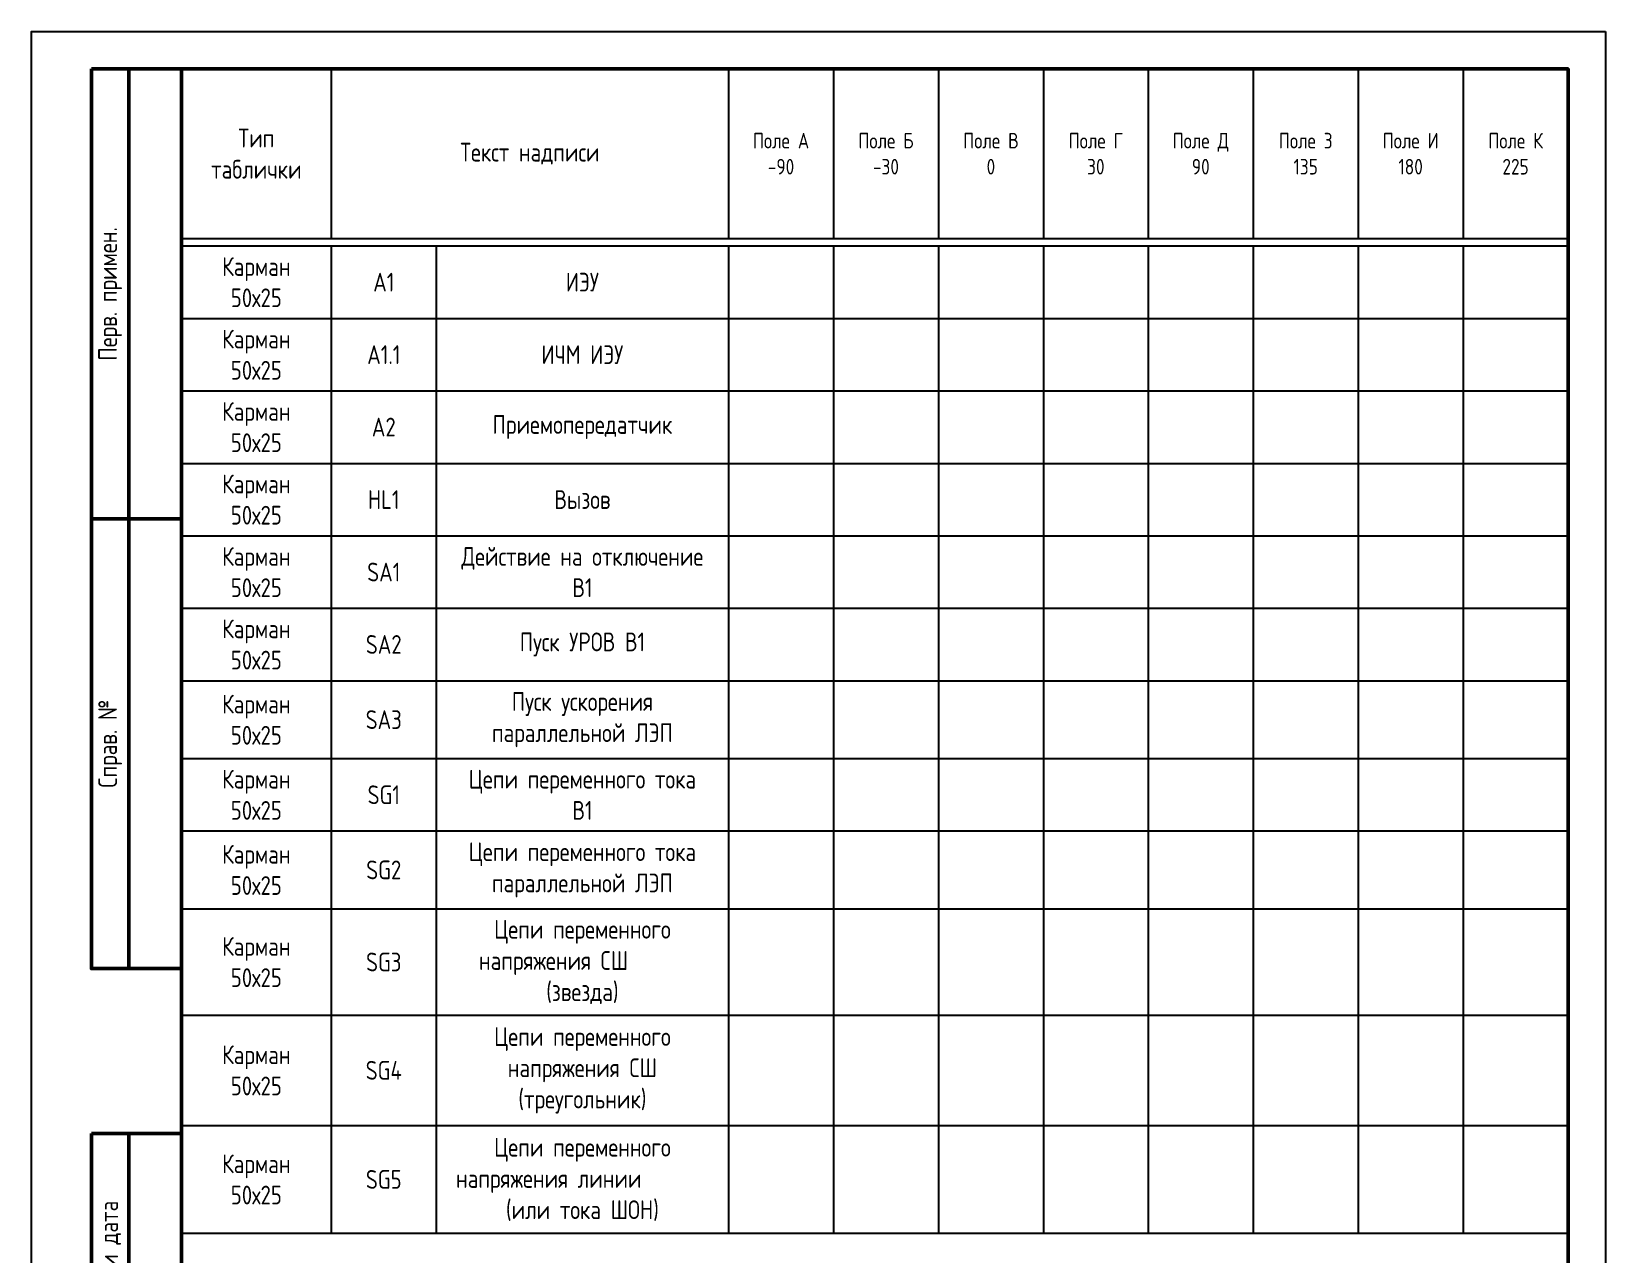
# Model space of a CAD drawing. Header units: millimetres. Extents: x -863 to 2106, y -90 to 586.
# Drawn here: x -630 to -420, y 133.9 to 297 of the extents above; entities that cross this region are included whole.
import ezdxf

# ---------------------------------------------------------------- set-up
doc = ezdxf.new("R2010")
doc.units = ezdxf.units.MM
doc.styles.add('Gost_type_A', font='GOST_0.TTF')

# ---------------------------------------------------------------- blocks, each defined once
blk = doc.blocks.new('Штамп левый верхний')
at = {"lineweight": 50}
for points in [[(-12, 0), (-7, 0), (-7, -60), (-12, -60)], [(-7, 0), (0, 0), (0, -60), (-7, -60)], [(-12, -60), (-7, -60), (-7, -120), (-12, -120)], [(-7, -60), (0, -60), (0, -120), (-7, -120)]]:
    blk.add_lwpolyline(points, close=True, dxfattribs=at)
at = {"char_height": 2.5, "width": 60, "attachment_point": 5, "rotation": 90, "style": 'Gost_type_A'}
for s, insert in [('Перв. примен.', (-9.5, -30)), ('Справ. №', (-9.5, -90))]:
    blk.add_mtext(s, dxfattribs=dict(at, insert=insert))
blk = doc.blocks.new('Штамп левый нижний')
at = {"lineweight": 50}
for points in [[(-12, 145), (-7, 145), (-7, 110), (-12, 110)], [(-7, 145), (0, 145), (0, 110), (-7, 110)], [(-12, 110), (-7, 110), (-7, 85), (-12, 85)], [(-7, 110), (0, 110), (0, 85), (-7, 85)], [(-12, 85), (-7, 85), (-7, 60), (-12, 60)], [(-7, 85), (0, 85), (0, 60), (-7, 60)], [(-12, 60), (-7, 60), (-7, 25), (-12, 25)], [(-7, 60), (0, 60), (0, 25), (-7, 25)], [(-12, 25), (-7, 25), (-7, 0), (-12, 0)], [(-7, 25), (0, 25), (0, 0), (-7, 0)]]:
    blk.add_lwpolyline(points, close=True, dxfattribs=at)
at = {"char_height": 2.5, "attachment_point": 5, "rotation": 90, "style": 'Gost_type_A'}
for s, insert, width in [('Подп. и дата', (-9.5, 127.5), 35), ('Инв. № дубл.', (-9.5, 97.5), 25), ('Взам. инв. №', (-9.5, 72.5), 25), ('Подп. и дата', (-9.5, 42.5), 35), ('Инв. N подл.', (-9.5, 12.5), 25)]:
    blk.add_mtext(s, dxfattribs=dict(at, insert=insert, width=width))
blk = doc.blocks.new('Формат_А4')
blk.add_lwpolyline([(0, 297), (0, 0), (-210, 0), (-210, 297)], close=True)
at = {"lineweight": 50}
blk.add_lwpolyline([(-190, 292), (-5, 292), (-5, 5), (-190, 5)], close=True, dxfattribs=at)
blk = doc.blocks.new('*T21')
at = {"color": 0, "linetype": 'ByBlock', "lineweight": -2, "transparency": 16777216}
for p, q in [((0, 0), (185, 0)), ((0, 0), (0, -155.31)), ((20, 0), (20, -22.61)), ((73, 0), (73, -22.61)), ((87, 0), (87, -22.61)), ((101, 0), (101, -22.61)), ((115, 0), (115, -22.61)), ((129, 0), (129, -22.61)), ((143, 0), (143, -22.61)), ((157, 0), (157, -22.61)), ((171, 0), (171, -22.61)), ((185, 0), (185, -155.31)), ((0, -22.61), (185, -22.61)), ((0, -23.61), (185, -23.61)), ((20, -23.61), (20, -155.31)), ((34, -23.61), (34, -155.31)), ((73, -23.61), (73, -155.31)), ((87, -23.61), (87, -155.31)), ((101, -23.61), (101, -155.31)), ((115, -23.61), (115, -155.31)), ((129, -23.61), (129, -155.31)), ((143, -23.61), (143, -155.31)), ((157, -23.61), (157, -155.31)), ((171, -23.61), (171, -155.31)), ((0, -33.27), (185, -33.27)), ((0, -42.94), (185, -42.94)), ((0, -52.61), (185, -52.61)), ((0, -62.27), (185, -62.27)), ((0, -71.94), (185, -71.94)), ((0, -81.61), (185, -81.61)), ((0, -91.99), (185, -91.99)), ((0, -101.65), (185, -101.65)), ((0, -112.03), (185, -112.03)), ((0, -126.22), (185, -126.22)), ((0, -140.95), (185, -140.95)), ((0, -155.31), (185, -155.31))]:
    blk.add_line(p, q, dxfattribs=at)
at = {"color": 0, "transparency": 16777216, "char_height": 2.5, "attachment_point": 5, "style": 'Gost_type_A'}
for s, insert, width in [('Тип таблички', (10, -11.3), 17), ('Текст надписи', (46.5, -11.3), 50), ('{\\H0.83333x;\\C256;Поле А \\P-90}', (80, -11.3), 11), ('{\\H0.83333x;\\C256;Поле Б\\P-30}', (94, -11.3), 11), ('{\\H0.83333x;\\C256;Поле В\\P0}', (108, -11.3), 11), ('{\\H0.83333x;\\C256;Поле Г\\P30}', (122, -11.3), 11), ('{\\H0.83333x;\\C256;Поле Д\\P90}', (136, -11.3), 11), ('{\\H0.83333x;\\C256;Поле З\\P135}', (150, -11.3), 11), ('{\\H0.83333x;\\C256;Поле И\\P180}', (164, -11.3), 11), ('{\\H0.83333x;\\C256;Поле К\\P225}', (178, -11.3), 11), ('Карман\\P50х25', (10, -28.44), 17), ('A1', (27, -28.44), 11), ('ИЭУ', (53.5, -28.44), 36), ('Карман\\P50х25', (10, -38.11), 17), ('A1.1', (27, -38.11), 11), ('ИЧМ ИЭУ', (53.5, -38.11), 36), ('Карман\\P50х25', (10, -47.77), 17), ('Приемопередатчик', (53.5, -47.77), 36), ('A2', (27, -47.77), 11), ('Карман\\P50х25', (10, -57.44), 17), ('HL1', (27, -57.44), 11), ('Вызов', (53.5, -57.44), 36), ('Карман\\P50х25', (10, -67.11), 17), ('Действие на отключение\\PВ1', (53.5, -67.11), 36), ('SA1', (27, -67.11), 11), ('Карман\\P50х25', (10, -76.77), 17), ('SA2', (27, -76.77), 11), ('Пуск УРОВ В1', (53.5, -76.77), 36), ('Карман\\P50х25', (10, -86.8), 17), ('{\\C256;Пуск ускорения параллельной ЛЭП }', (53.5, -86.8), 36), ('SA3', (27, -86.8), 11), ('Карман\\P50х25', (10, -96.82), 17), ('Цепи переменного тока \\PВ1', (53.5, -96.82), 36), ('SG1', (27, -96.82), 11), ('Карман\\P50х25', (10, -106.84), 17), ('Цепи переменного тока {\\C256;параллельной ЛЭП }', (53.5, -106.84), 36), ('SG2', (27, -106.84), 11), ('{\\C256;Цепи переменного \\Pнапряжения СШ       (звезда)}', (53.5, -119.13), 36), ('Карман\\P50х25', (10, -119.13), 17), ('SG3', (27, -119.13), 11), ('{\\C256;Цепи переменного \\Pнапряжения СШ (треугольник)}', (53.5, -133.58), 36), ('Карман\\P50х25', (10, -133.58), 17), ('SG4', (27, -133.58), 11), ('{\\C256;Цепи переменного напряжения линии        (или тока ШОН)}', (53.5, -148.13), 36), ('Карман\\P50х25', (10, -148.13), 17), ('SG5', (27, -148.13), 11)]:
    blk.add_mtext(s, dxfattribs=dict(at, insert=insert, width=width))

msp = doc.modelspace()

# ---------------------------------------------------------------- block references
at = {"color": 1}
for name, p in [('Формат_А4', (-420, 0)), ('Штамп левый верхний', (-610, 292)), ('Штамп левый нижний', (-610, 5))]:
    msp.add_blockref(name, p, dxfattribs=at)
msp.add_blockref('*T21', (-610, 292))

doc.saveas('drawing.dxf')
